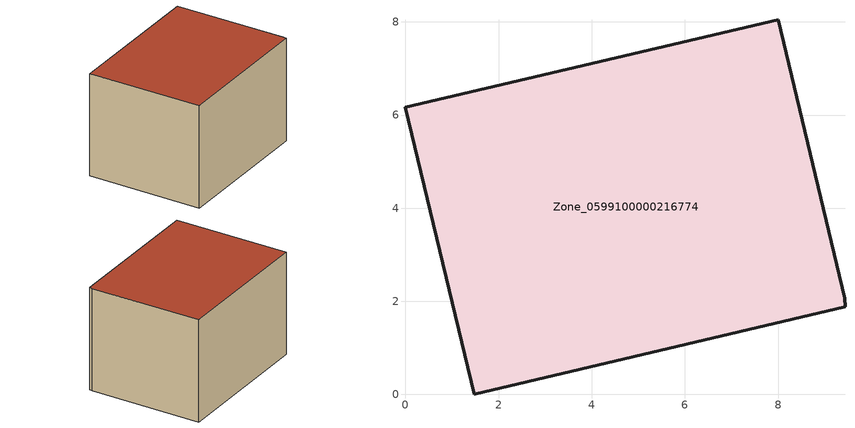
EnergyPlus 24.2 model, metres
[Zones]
Zone_0599100000216774
 floor ground (C_G): 8,8.05 9.43,2.07 9.44,1.88 1.48,0 0,6.17 z0
 wall outside (C_F): 9.43,2.07 8,8.05 0,6.17 1.48,0 9.44,1.88 9.43,2.07 z0:5.74
 roof outside (C_R): 1.48,0 9.44,1.88 9.43,2.07 8,8.05 0,6.17 z5.74
[BUILDING]
Pand.0599100000216774: North Axis=0; Terrain=City; Loads Convergence Tolerance Value=0.04; Temperature Convergence Tolerance Value=0.4; Solar Distribution=FullExterior; Maximum Number of Warmup Days=25; Minimum Number of Warmup Days=1
[Site:Location]
Rotterdam.The.Hague.AP_ZH_NLD Design_Conditions: Latitude=51.96; Longitude=4.45; Time Zone=1; Elevation=-4.5
[SITE:GROUNDTEMPERATURE:BUILDINGSURFACE]
18, 18, 18, 18, 18, 18, 18, 18, 18, 18, 18, 18
[MATERIAL] Thermal Absorptance=0.9; Solar Absorptance=0.7; Visible Absorptance=0.7
Name | Roughness | Thickness | Conductivity | Density | Specific Heat
G.TC.1965-1974 | MediumSmooth | 0.15 | 0.882353 | 540 | 1210
F.TC.1965-1974 | Rough | 0.3 | 0.697674 | 1920 | 840
R.TC.1965-1974 | MediumRough | 0.2 | 0.232558 | 1500 | 1000
[CONSTRUCTION]
C_G: G.TC.1965-1974
C_F: F.TC.1965-1974
C_R: R.TC.1965-1974
[ZONE]
Zone_0599100000216774: Type=1; Multiplier=1; Ceiling Height=Autocalculate; Volume=Autocalculate; Floor Area=autocalculate; Part of Total Floor Area=Yes
[ZONEINFILTRATION:DESIGNFLOWRATE]
Infil_Zone_0599100000216774: Zone or ZoneList or Space or SpaceList=Zone_0599100000216774; Schedule=AlwaysOn; Design Flow Rate Calculation Method=Flow/Area; Flow Rate per Floor Area=0.003; Constant Term Coefficient=1; Temperature Term Coefficient=0; Velocity Term Coefficient=0; Velocity Squared Term Coefficient=0
[HVACTEMPLATE:ZONE:IDEALLOADSAIRSYSTEM]
Zone_0599100000216774: Maximum Heating Supply Air Temperature=50; Minimum Cooling Supply Air Temperature=13; Maximum Heating Supply Air Humidity Ratio=0.0156; Minimum Cooling Supply Air Humidity Ratio=0.0077; Heating Limit=NoLimit; Cooling Limit=NoLimit; Dehumidification Control Type=ConstantSensibleHeatRatio; Cooling Sensible Heat Ratio=0.7; Dehumidification Setpoint=60; Humidification Control Type=None; Humidification Setpoint=30; Outdoor Air Method=None; Outdoor Air Flow Rate per Person=0.00944; Outdoor Air Flow Rate per Zone Floor Area=0; Outdoor Air Flow Rate per Zone=0; Demand Controlled Ventilation Type=None; Outdoor Air Economizer Type=NoEconomizer; Heat Recovery Type=None; Sensible Heat Recovery Effectiveness=0.7; Latent Heat Recovery Effectiveness=0.65
[ZONECONTROL:THERMOSTAT]
ThermostatControl_Zone_0599100000216774: Zone or ZoneList=Zone_0599100000216774; Control Type Schedule=DualSetpointControlType; Control 1=Thermostat_Zone_0599100000216774; Temperature Difference Between Cutout And Setpoint=0
[THERMOSTATSETPOINT:DUALSETPOINT]
Thermostat_Zone_0599100000216774: Heating Setpoint Temperature Schedule=HeatingSetpoint_Zone_0599100000216774; Cooling Setpoint Temperature Schedule=CoolingSetpoint_Zone_0599100000216774
[SCHEDULE:COMPACT]
HeatingSetpoint_Zone_0599100000216774: Through: 12/31, For: AllDays, Until: 24:00, 21
CoolingSetpoint_Zone_0599100000216774: Through: 12/31, For: AllDays, Until: 24:00, 24
DualSetpointControlType: Through: 12/31, For: AllDays, Until: 24:00, 4
AlwaysOn: Through: 12/31, For: AllDays, Until: 24:00, 1
